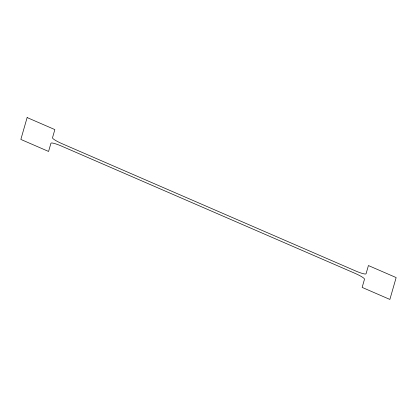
<?xml version="1.0" encoding="UTF-8"?>
<svg xmlns="http://www.w3.org/2000/svg" width="417" height="417" viewBox="0 0 417 417"><rect width="100%" height="100%" fill="white"/><g stroke="black" fill="none" stroke-linecap="round" stroke-linejoin="round"><path stroke-width="0.63" d="M27.126 117.568L20.85 139.424L48.575 151.449L50.937 143.234A11.04 1.595 23.6 0 1 61.508 146.086L354.82 273.26A11.04 1.595 23.6 0 1 364.505 279.197L362.149 287.407L389.874 299.432L396.15 277.576L368.425 265.551L366.063 273.766A11.04 1.595 23.6 0 1 355.493 270.914L62.18 143.74A11.04 1.595 23.6 0 1 52.495 137.803L54.851 129.593L27.126 117.568"/></g></svg>
